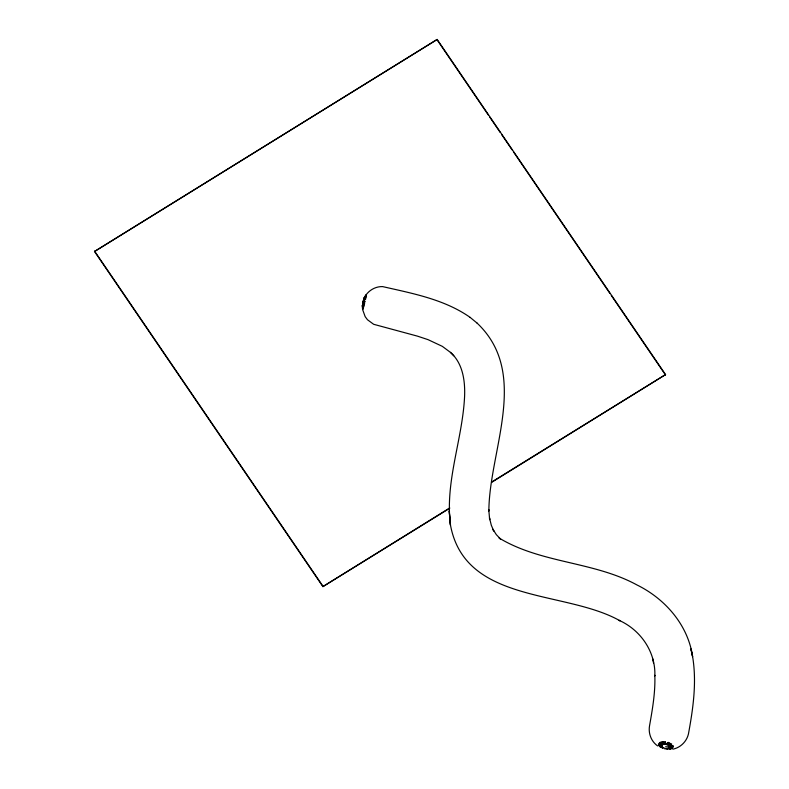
<?xml version="1.0" encoding="UTF-8"?>
<svg xmlns="http://www.w3.org/2000/svg" width="789" height="789" viewBox="0 0 789 789"><rect width="100%" height="100%" fill="white"/><g stroke="black" fill="none" stroke-linecap="round" stroke-linejoin="round"><path stroke-width="1.18" d="M449.651 508.284L322.898 586.621L94.512 251.494L437.165 39.45L665.561 374.578L491.557 482.395M94.512 251.494L437.165 39.45M322.898 586.621L449.76 507.948M362.93 301.832L364.054 298.311L366.234 295.165L364.242 298.341L366.224 295.737L364.242 298.637L366.135 296.556L364.193 299.051L365.978 297.601L364.005 300.205L365.771 298.804L363.867 300.885L365.189 301.566L363.709 301.605L364.843 303.015L363.354 303.065L364.488 304.426L363.167 303.735L364.123 305.747L362.989 304.337L363.768 306.931L362.822 304.85L363.147 308.716L362.546 305.521M470.214 317.454L470.126 317.385C444.454 299.337 412.558 293.439 382.586 286.594C374.499 286.348 366.806 291.496 363.778 298.982L365.001 297.414L363.068 301.487L363.265 304.189L362.733 302.946L362.713 309.505L362.388 305.639M364.153 298.173L366.057 294.839M364.054 298.311L365.623 295.628M491.655 482.049L665.561 374.578M672.81 749.185C680.414 747.716 686.657 741.561 688.422 734.046C693.097 708.65 696.904 682.406 692.614 656.655C688.097 625.411 665.808 599.541 638.153 585.546L637.147 585.053C594.028 561.433 541.175 563.474 499.102 538.009L500.611 539.094L496.311 534.626L492.908 529.271L493.766 531.027L491.3 525.218L489.505 517.88L489.663 519.675L488.766 509.645L488.864 511.055C489.15 450.144 530.287 373.582 477.167 323.174L477.098 323.115M669.427 747.242L673.283 746.345L669.447 746.877L673.037 745.585L669.052 746.108L671.735 744.096L668.658 745.733L670.729 743.416L667.533 745.082L669.536 742.814L666.863 744.826L668.204 742.321L666.133 744.629L665.314 741.699L665.393 744.51L663.874 741.601L664.654 744.461L662.513 741.65L663.963 744.491L661.281 741.857L662.79 744.767L660.225 742.193L662.365 745.003L659.387 742.656L662.06 745.289L658.47 743.889L661.902 745.625L658.43 744.609L661.882 745.999L658.677 745.368L662.277 746.769L659.2 746.128L662.671 747.144L659.979 746.858L663.184 747.489L662.178 748.14L664.466 748.051L664.94 749.017L665.936 748.366L666.399 749.254L666.675 748.416L667.839 749.353L667.366 748.386L670.433 749.096L667.997 748.278L671.488 748.761L668.539 748.11L672.327 748.297L669.269 747.577L673.244 747.065L665.6 746.759M657.641 745.921C651.26 741.532 648.183 733.385 649.534 725.831C652.473 709.153 655.452 692.278 654.821 675.276L654.84 675.956C655.807 651.951 640.707 629.997 619.04 620.312L620.046 620.815C565.161 589.748 465.165 604.177 450.47 525.07C444.828 481.527 462.581 439.473 464.593 396.305C465.204 380.762 462.818 363.187 450.43 352.358M470.126 317.385L477.167 323.174M453.793 355.76L450.499 352.417L442.323 346.351L428.052 339.655L417.44 336.134L373.651 324.289L367.487 319.752L365.179 316.675L362.585 309.485M437.067 39.795L488.44 115.174M489.821 117.206L500.236 132.493M501.626 134.524L512.041 149.802M513.432 151.843L609.917 293.429M611.307 295.471L665.452 374.923M94.611 251.158L322.997 586.286M692.564 656.399L690.917 648.923L692.614 656.655M652.582 658.47L653.558 663.066M362.634 307.779L362.358 305.195L362.526 309.18M450.47 525.07L449.227 511.016L450.47 525.07"/></g></svg>
